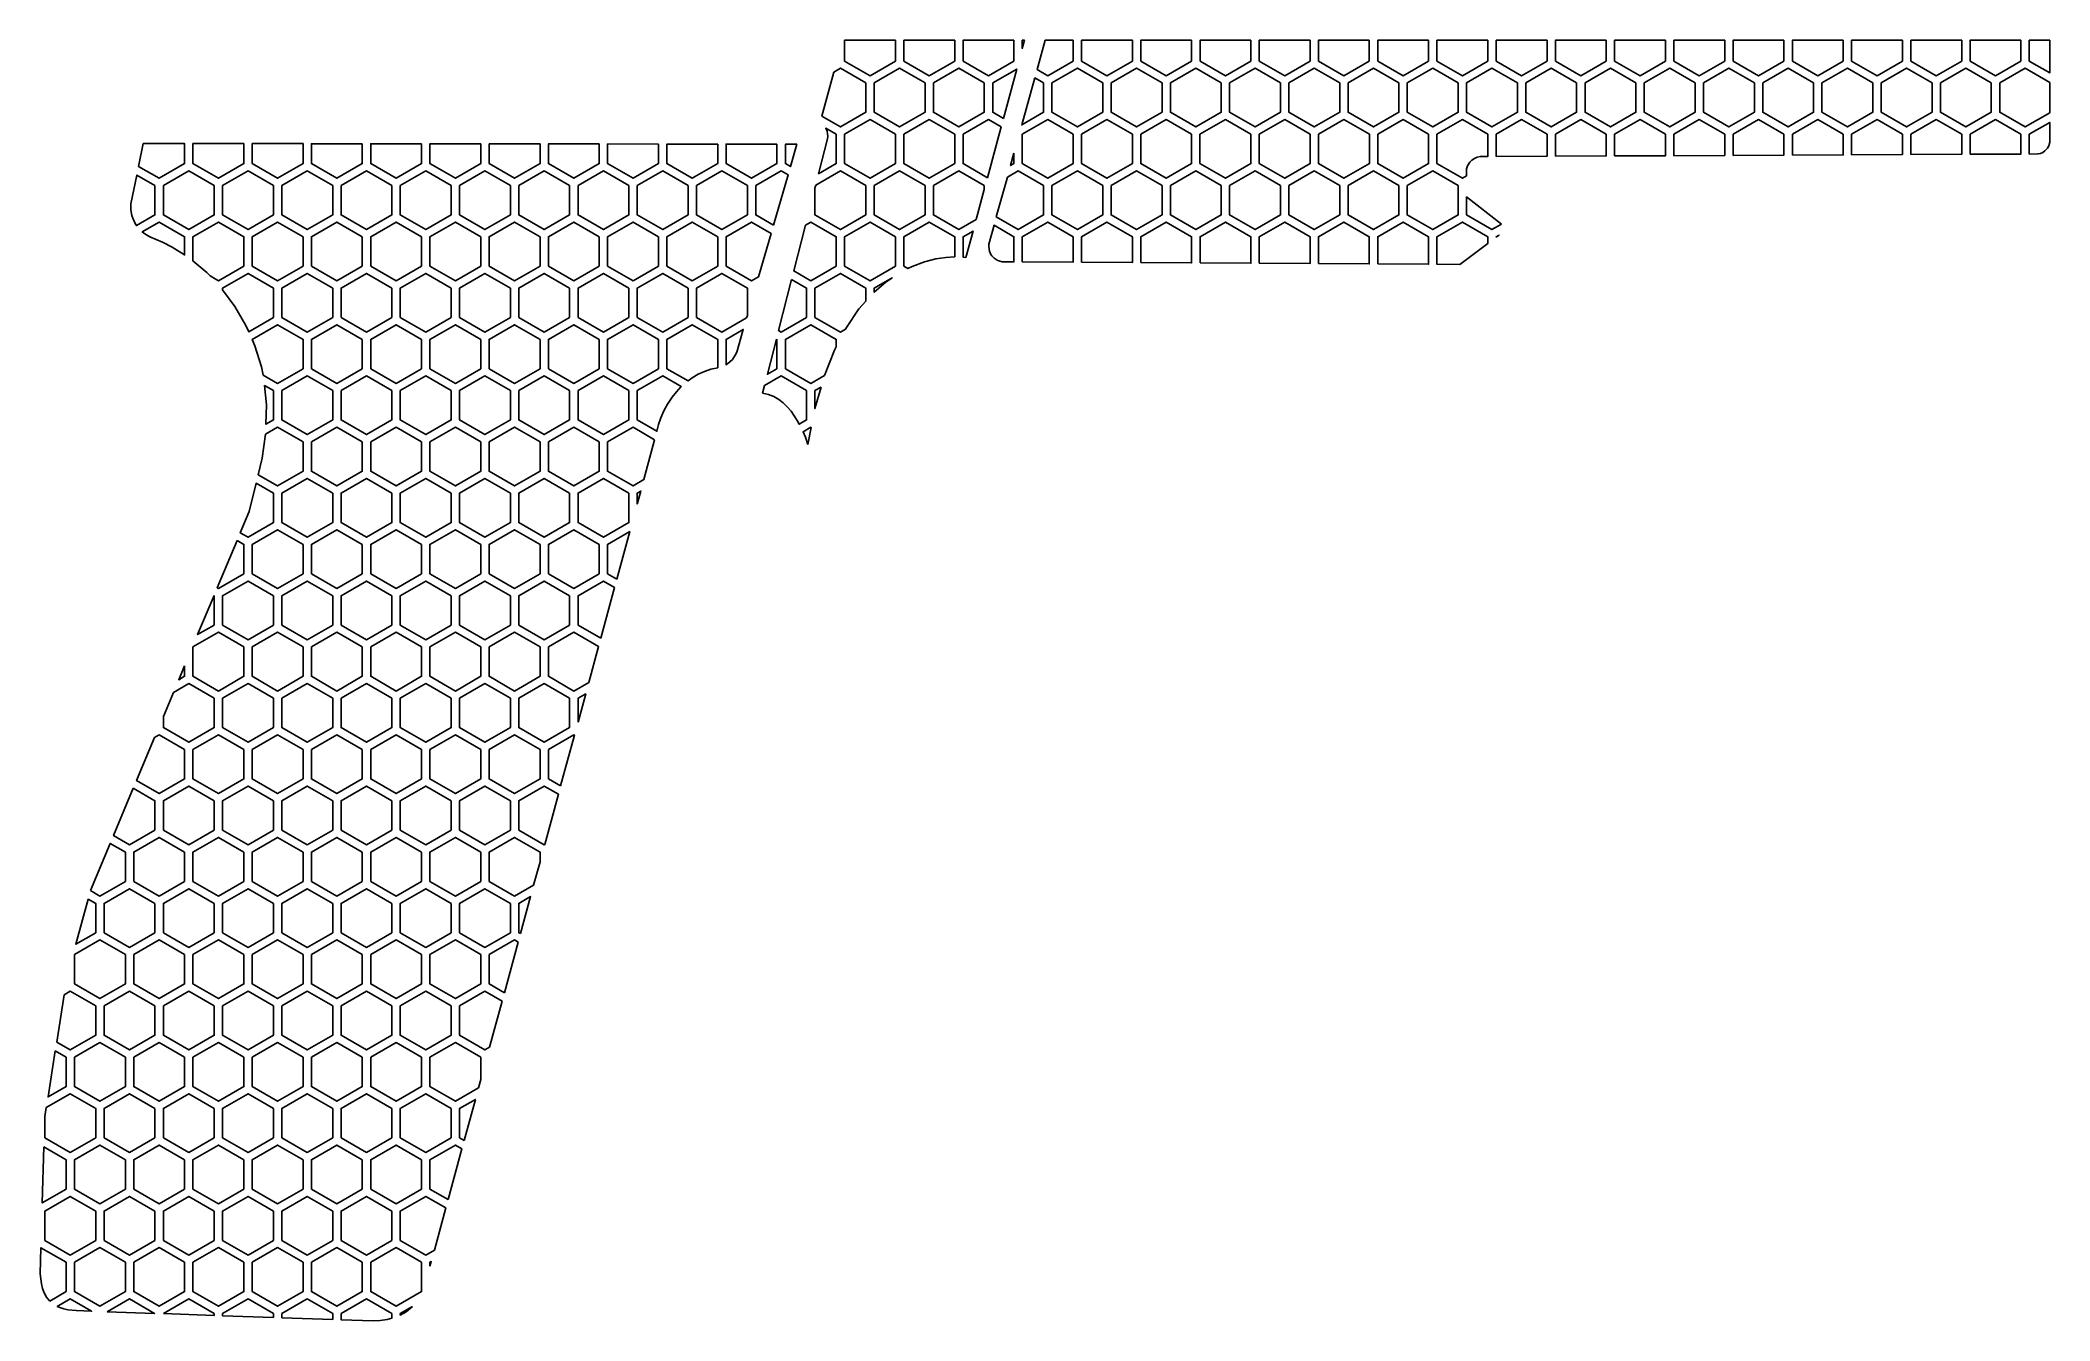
# Model space of a CAD drawing. Header units: millimetres. Extents: x 167 to 286, y -154 to -77.
import ezdxf

# ---------------------------------------------------------------- set-up
doc = ezdxf.new("R2010")
doc.units = ezdxf.units.MM

# ---------------------------------------------------------------- blocks, each defined once
blk = doc.blocks.new('HEX')
blk.add_lwpolyline([(1.516, 0.875), (0, 1.75), (-1.516, 0.875), (-1.516, -0.875), (0, -1.75), (1.516, -0.875)], close=True)

msp = doc.modelspace()

# ---------------------------------------------------------------- linework, layer by layer
for points in [[(217.583, -77.145), (217.583, -78.389), (216.067, -79.264), (214.551, -78.389), (214.551, -77.145), (217.583, -77.145)], [(221.114, -77.145), (221.114, -78.389), (219.598, -79.264), (218.083, -78.389), (218.083, -77.145), (221.114, -77.145)], [(224.645, -77.145), (224.645, -78.389), (223.129, -79.264), (221.614, -78.389), (221.614, -77.145), (224.645, -77.145)], [(225.278, -77.145), (225.145, -77.64), (225.145, -77.145), (225.278, -77.145)], [(226.508, -77.145), (228.176, -77.145), (228.176, -78.389), (226.66, -79.264), (226.024, -78.897), (226.508, -77.145)], [(231.707, -77.145), (231.707, -78.389), (230.191, -79.264), (228.676, -78.389), (228.676, -77.145), (231.707, -77.145)], [(235.238, -77.145), (235.238, -78.389), (233.722, -79.264), (232.207, -78.389), (232.207, -77.145), (235.238, -77.145)], [(238.769, -77.145), (238.769, -78.389), (237.253, -79.264), (235.738, -78.389), (235.738, -77.145), (238.769, -77.145)], [(242.3, -77.145), (242.3, -78.389), (240.785, -79.264), (239.269, -78.389), (239.269, -77.145), (242.3, -77.145)], [(245.831, -77.145), (245.831, -78.389), (244.316, -79.264), (242.8, -78.389), (242.8, -77.145), (245.831, -77.145)], [(249.362, -77.145), (249.362, -78.389), (247.847, -79.264), (246.331, -78.389), (246.331, -77.145), (249.362, -77.145)], [(252.893, -77.145), (252.893, -78.389), (251.378, -79.264), (249.862, -78.389), (249.862, -77.145), (252.893, -77.145)], [(256.424, -77.145), (256.424, -78.389), (254.909, -79.264), (253.393, -78.389), (253.393, -77.145), (256.424, -77.145)], [(259.956, -77.145), (259.956, -78.389), (258.44, -79.264), (256.924, -78.389), (256.924, -77.145), (259.956, -77.145)], [(263.487, -77.145), (263.487, -78.389), (261.971, -79.264), (260.456, -78.389), (260.456, -77.145), (263.487, -77.145)], [(267.018, -77.145), (267.018, -78.389), (265.502, -79.264), (263.987, -78.389), (263.987, -77.145), (267.018, -77.145)], [(270.549, -77.145), (270.549, -78.389), (269.033, -79.264), (267.518, -78.389), (267.518, -77.145), (270.549, -77.145)], [(274.08, -77.145), (274.08, -78.389), (272.564, -79.264), (271.049, -78.389), (271.049, -77.145), (274.08, -77.145)], [(277.611, -77.145), (277.611, -78.389), (276.095, -79.264), (274.58, -78.389), (274.58, -77.145), (277.611, -77.145)], [(281.142, -77.145), (281.142, -78.389), (279.627, -79.264), (278.111, -78.389), (278.111, -77.145), (281.142, -77.145)], [(284.673, -77.145), (284.673, -78.389), (283.158, -79.264), (281.642, -78.389), (281.642, -77.145), (284.673, -77.145)], [(286.395, -77.145), (286.394, -79.094), (285.173, -78.389), (285.173, -77.145), (286.395, -77.145)], [(213.901, -79.053), (214.301, -78.822), (215.817, -79.697), (215.817, -81.447), (214.301, -82.322), (213.201, -81.687), (213.901, -79.053)], [(224.019, -81.816), (223.379, -81.447), (223.379, -79.697), (224.813, -78.869), (224.019, -81.816)], [(286.392, -81.474), (284.923, -82.322), (283.408, -81.447), (283.408, -79.697), (284.923, -78.822), (286.393, -79.671), (286.392, -81.474)], [(225.886, -79.395), (226.41, -79.697), (226.41, -81.447), (225.113, -82.196), (225.886, -79.395)], [(213.536, -83.03), (213.55, -82.877), (213.54, -82.726), (213.508, -82.579), (213.431, -82.397), (214.051, -82.755), (214.051, -84.505), (213.005, -85.109), (213.536, -83.03)], [(223.067, -85.345), (221.614, -84.505), (221.614, -82.755), (223.129, -81.88), (223.884, -82.316), (223.067, -85.345)], [(252.436, -84.087), (252.257, -84.124), (252.093, -84.194), (251.947, -84.294), (251.823, -84.418), (251.686, -84.645), (251.633, -84.817), (251.619, -84.908), (251.618, -85.242), (251.378, -85.38), (249.862, -84.505), (249.862, -82.755), (251.378, -81.88), (252.893, -82.755), (252.893, -84.085), (252.436, -84.087)], [(253.393, -84.083), (253.393, -82.755), (254.909, -81.88), (256.424, -82.755), (256.424, -84.069), (253.393, -84.083)], [(256.924, -84.066), (256.924, -82.755), (258.44, -81.88), (259.956, -82.755), (259.956, -84.052), (256.924, -84.066)], [(260.456, -84.05), (260.456, -82.755), (261.971, -81.88), (263.487, -82.755), (263.487, -84.036), (260.456, -84.05)], [(263.987, -84.033), (263.987, -82.755), (265.502, -81.88), (267.018, -82.755), (267.018, -84.019), (263.987, -84.033)], [(267.518, -84.017), (267.518, -82.755), (269.033, -81.88), (270.549, -82.755), (270.549, -84.003), (267.518, -84.017)], [(271.049, -84), (271.049, -82.755), (272.564, -81.88), (274.08, -82.755), (274.08, -83.986), (271.049, -84)], [(274.58, -83.984), (274.58, -82.755), (276.095, -81.88), (277.611, -82.755), (277.611, -83.97), (274.58, -83.984)], [(278.111, -83.967), (278.111, -82.755), (279.627, -81.88), (281.142, -82.755), (281.142, -83.953), (278.111, -83.967)], [(281.642, -83.951), (281.642, -82.755), (283.158, -81.88), (284.673, -82.755), (284.673, -83.937), (281.642, -83.951)], [(286.391, -83.225), (286.333, -83.452), (286.261, -83.586), (286.108, -83.754), (285.983, -83.84), (285.841, -83.9), (285.688, -83.932), (285.173, -83.934), (285.173, -82.755), (286.392, -82.052), (286.391, -83.225)], [(172.745, -83.307), (175.209, -83.31), (175.209, -84.505), (173.694, -85.38), (172.468, -84.673), (172.745, -83.307)], [(178.741, -83.314), (178.741, -84.505), (177.225, -85.38), (175.709, -84.505), (175.709, -83.311), (178.741, -83.314)], [(182.272, -83.317), (182.272, -84.505), (180.756, -85.38), (179.241, -84.505), (179.241, -83.314), (182.272, -83.317)], [(185.803, -83.321), (185.803, -84.505), (184.287, -85.38), (182.772, -84.505), (182.772, -83.318), (185.803, -83.321)], [(189.334, -83.325), (189.334, -84.505), (187.818, -85.38), (186.303, -84.505), (186.303, -83.322), (189.334, -83.325)], [(192.865, -83.329), (192.865, -84.505), (191.349, -85.38), (189.834, -84.505), (189.834, -83.325), (192.865, -83.329)], [(196.396, -83.332), (196.396, -84.505), (194.88, -85.38), (193.365, -84.505), (193.365, -83.329), (196.396, -83.332)], [(199.927, -83.336), (199.927, -84.505), (198.412, -85.38), (196.896, -84.505), (196.896, -83.333), (199.927, -83.336)], [(203.458, -83.34), (203.458, -84.505), (201.943, -85.38), (200.427, -84.505), (200.427, -83.336), (203.458, -83.34)], [(206.989, -83.343), (206.989, -84.505), (205.474, -85.38), (203.958, -84.505), (203.958, -83.34), (206.989, -83.343)], [(210.52, -83.347), (210.52, -84.505), (209.005, -85.38), (207.489, -84.505), (207.489, -83.344), (210.52, -83.347)], [(211.712, -83.348), (211.326, -84.682), (211.02, -84.505), (211.02, -83.348), (211.712, -83.348)], [(210.314, -88.175), (209.255, -87.563), (209.255, -85.813), (210.77, -84.938), (211.183, -85.176), (210.314, -88.175)], [(212.832, -85.787), (214.301, -84.938), (215.817, -85.813), (215.817, -87.563), (214.301, -88.438), (212.786, -87.563), (212.786, -85.966), (212.832, -85.787)], [(222.394, -87.843), (221.364, -88.438), (219.848, -87.563), (219.848, -85.813), (221.364, -84.938), (222.879, -85.813), (222.879, -86.043), (222.394, -87.843)], [(224.253, -85.308), (224.895, -84.938), (226.41, -85.813), (226.41, -87.563), (224.895, -88.438), (223.596, -87.688), (224.253, -85.308)], [(224.645, -83.891), (224.645, -84.505), (224.443, -84.622), (224.645, -83.891)], [(172.258, -88.072), (172.115, -87.765), (172.065, -87.602), (172.008, -87.264), (172.003, -87.089), (172.014, -86.913), (172.364, -85.189), (173.444, -85.813), (173.444, -87.563), (172.34, -88.2), (172.258, -88.072)], [(253.702, -88.116), (253.143, -88.438), (251.628, -87.563), (251.628, -86.496), (253.702, -88.116)], [(174.468, -89.482), (173.895, -89.195), (173.137, -88.88), (172.832, -88.701), (172.68, -88.581), (173.694, -87.996), (175.209, -88.871), (175.209, -89.957), (174.468, -89.482)], [(176.54, -91.008), (175.709, -90.309), (175.709, -88.871), (177.225, -87.996), (178.741, -88.871), (178.741, -90.621), (177.225, -91.496), (176.726, -91.208), (176.54, -91.008)], [(209.422, -91.255), (209.005, -91.496), (207.489, -90.621), (207.489, -88.871), (209.005, -87.996), (210.171, -88.67), (209.422, -91.255)], [(212.221, -88.178), (212.536, -87.996), (214.051, -88.871), (214.051, -90.621), (212.536, -91.496), (211.523, -90.911), (212.221, -88.178)], [(221.114, -90.069), (220.586, -90.101), (219.991, -90.192), (219.316, -90.362), (218.58, -90.634), (218.328, -90.763), (218.083, -90.621), (218.083, -88.871), (219.598, -87.996), (221.114, -88.871), (221.114, -90.069)], [(221.785, -90.102), (221.614, -90.086), (221.614, -88.871), (222.209, -88.527), (221.785, -90.102)], [(223.951, -90.363), (223.742, -90.311), (223.645, -90.268), (223.473, -90.153), (223.332, -90.003), (223.274, -89.918), (223.189, -89.73), (223.163, -89.629), (223.145, -89.418), (223.156, -89.309), (223.459, -88.186), (224.645, -88.871), (224.645, -90.367), (223.951, -90.363)], [(225.145, -90.37), (225.145, -88.871), (226.66, -87.996), (228.176, -88.871), (228.176, -90.387), (225.145, -90.37)], [(228.676, -90.39), (228.676, -88.871), (230.191, -87.996), (231.707, -88.871), (231.707, -90.407), (228.676, -90.39)], [(232.207, -90.41), (232.207, -88.871), (233.722, -87.996), (235.238, -88.871), (235.238, -90.427), (232.207, -90.41)], [(235.738, -90.43), (235.738, -88.871), (237.253, -87.996), (238.769, -88.871), (238.769, -90.447), (235.738, -90.43)], [(239.269, -90.449), (239.269, -88.871), (240.785, -87.996), (242.3, -88.871), (242.3, -90.467), (239.269, -90.449)], [(242.8, -90.469), (242.8, -88.871), (244.316, -87.996), (245.831, -88.871), (245.831, -90.486), (242.8, -90.469)], [(246.331, -90.489), (246.331, -88.871), (247.847, -87.996), (249.362, -88.871), (249.362, -90.506), (246.331, -90.489)], [(251.231, -90.517), (249.862, -90.509), (249.862, -88.871), (251.378, -87.996), (252.893, -88.871), (252.893, -89.274), (251.231, -90.517)], [(253.393, -88.9), (253.393, -88.871), (253.563, -88.773), (253.393, -88.9)], [(178.867, -94.163), (178.208, -93.022), (177.475, -92.025), (177.475, -91.929), (178.991, -91.054), (180.506, -91.929), (180.506, -93.679), (179.03, -94.532), (178.867, -94.163)], [(208.713, -93.703), (207.239, -94.554), (205.724, -93.679), (205.724, -91.929), (207.239, -91.054), (208.755, -91.929), (208.755, -93.56), (208.713, -93.703)], [(211.394, -91.414), (212.286, -91.929), (212.286, -93.679), (210.77, -94.554), (210.615, -94.464), (211.394, -91.414)], [(215.41, -93.176), (214.656, -94.284), (214.607, -94.378), (214.301, -94.554), (212.786, -93.679), (212.786, -91.929), (214.301, -91.054), (215.817, -91.929), (215.817, -92.713), (215.41, -93.176)], [(217.002, -91.571), (216.317, -92.175), (216.317, -91.929), (217.381, -91.315), (217.002, -91.571)], [(179.789, -96.618), (179.397, -95.368), (179.241, -94.987), (180.756, -94.112), (182.272, -94.987), (182.272, -96.737), (180.756, -97.612), (179.893, -97.114), (179.789, -96.618)], [(206.579, -96.766), (206.195, -96.898), (205.823, -97.072), (205.468, -97.284), (205.22, -97.466), (203.958, -96.737), (203.958, -94.987), (205.474, -94.112), (206.989, -94.987), (206.989, -96.677), (206.579, -96.766)], [(208.122, -95.746), (208.035, -95.936), (207.86, -96.191), (207.716, -96.337), (207.489, -96.5), (207.489, -94.987), (208.513, -94.396), (208.122, -95.746)], [(213.955, -95.624), (213.36, -97.136), (212.536, -97.612), (211.02, -96.737), (211.02, -94.987), (212.536, -94.112), (214.051, -94.987), (214.051, -95.441), (213.955, -95.624)], [(210.486, -94.968), (210.52, -94.987), (210.52, -96.737), (209.95, -97.066), (210.486, -94.968)], [(180.093, -98.896), (179.982, -97.742), (180.506, -98.045), (180.506, -99.795), (180.06, -100.053), (180.093, -98.896)], [(204.53, -98.108), (204.27, -98.43), (203.992, -98.846), (203.774, -99.254), (203.602, -99.659), (203.463, -100.068), (203.36, -100.469), (202.193, -99.795), (202.193, -98.045), (203.708, -97.17), (204.815, -97.809), (204.53, -98.108)], [(211.731, -99.824), (211.358, -99.278), (211.137, -99.02), (210.891, -98.783), (210.622, -98.574), (210.327, -98.402), (210.007, -98.274), (209.662, -98.197), (209.777, -97.743), (210.77, -97.17), (212.286, -98.045), (212.286, -99.795), (211.85, -100.047), (211.731, -99.824)], [(213.151, -97.834), (212.786, -99.118), (212.786, -98.045), (213.151, -97.834)], [(179.841, -102.071), (180.025, -100.65), (180.756, -100.228), (182.272, -101.103), (182.272, -102.853), (180.756, -103.728), (179.598, -103.06), (179.841, -102.071)], [(203.229, -100.971), (202.593, -103.353), (201.943, -103.728), (200.427, -102.853), (200.427, -101.103), (201.943, -100.228), (203.229, -100.971)], [(212.366, -101.259), (212.212, -100.817), (212.074, -100.495), (212.536, -100.228), (212.565, -100.245), (212.366, -101.259)], [(179.061, -105.256), (179.475, -103.566), (180.506, -104.161), (180.506, -105.911), (178.991, -106.786), (178.531, -106.521), (179.061, -105.256)], [(202.193, -104.824), (202.193, -104.161), (202.406, -104.038), (202.193, -104.824)], [(200.979, -109.288), (200.427, -108.969), (200.427, -107.219), (201.749, -106.456), (200.979, -109.288)], [(178.336, -106.986), (178.741, -107.219), (178.741, -108.969), (177.225, -109.844), (177.156, -109.805), (178.336, -106.986)], [(200.02, -112.812), (198.662, -112.027), (198.662, -110.277), (200.177, -109.402), (200.843, -109.787), (200.02, -112.812)], [(176.962, -110.27), (176.975, -110.277), (176.975, -112.027), (175.987, -112.598), (176.962, -110.27)], [(199.304, -115.445), (198.412, -115.96), (196.896, -115.085), (196.896, -113.335), (198.412, -112.46), (199.885, -113.311), (199.304, -115.445)], [(175.209, -114.455), (175.209, -115.085), (174.862, -115.286), (175.209, -114.455)], [(174.543, -116.047), (175.459, -115.518), (176.975, -116.393), (176.975, -118.143), (175.459, -119.018), (173.944, -118.143), (173.944, -117.479), (174.543, -116.047)], [(198.662, -117.809), (198.662, -116.393), (199.118, -116.13), (198.662, -117.809)], [(173.418, -118.736), (173.694, -118.576), (175.209, -119.451), (175.209, -121.201), (173.694, -122.076), (172.345, -121.298), (173.418, -118.736)], [(197.625, -121.622), (196.896, -121.201), (196.896, -119.451), (198.412, -118.576), (198.447, -118.597), (197.625, -121.622)], [(172.151, -121.763), (173.444, -122.509), (173.444, -124.259), (171.928, -125.134), (170.971, -124.581), (172.151, -121.763)], [(196.674, -125.118), (196.646, -125.134), (195.13, -124.259), (195.13, -122.509), (196.646, -121.634), (197.489, -122.121), (196.674, -125.118)], [(169.599, -127.867), (170.776, -125.046), (171.678, -125.567), (171.678, -127.317), (170.163, -128.192), (169.599, -127.867)], [(196.016, -127.537), (194.88, -128.192), (193.365, -127.317), (193.365, -125.567), (194.88, -124.692), (196.396, -125.567), (196.396, -126.14), (196.016, -127.537)], [(169.462, -128.365), (169.913, -128.625), (169.913, -130.375), (168.723, -131.062), (169.462, -128.365)], [(195.229, -130.432), (195.13, -130.375), (195.13, -128.625), (195.83, -128.221), (195.229, -130.432)], [(194.27, -133.956), (193.365, -133.433), (193.365, -131.683), (194.88, -130.808), (195.093, -130.931), (194.27, -133.956)], [(168.034, -134.076), (168.397, -133.866), (169.913, -134.741), (169.913, -136.491), (168.397, -137.366), (167.586, -136.898), (168.034, -134.076)], [(193.386, -137.21), (193.115, -137.366), (191.599, -136.491), (191.599, -134.741), (193.115, -133.866), (194.135, -134.455), (193.386, -137.21)], [(167.502, -137.427), (168.147, -137.799), (168.147, -139.549), (167.067, -140.173), (167.502, -137.427)], [(192.728, -139.628), (191.349, -140.424), (189.834, -139.549), (189.834, -137.799), (191.349, -136.924), (192.865, -137.799), (192.865, -139.125), (192.728, -139.628)], [(166.966, -140.809), (168.397, -139.982), (169.913, -140.857), (169.913, -142.607), (168.397, -143.482), (166.882, -142.607), (166.882, -141.341), (166.966, -140.809)], [(191.875, -142.766), (191.599, -142.607), (191.599, -140.857), (192.542, -140.313), (191.875, -142.766)], [(166.824, -143.151), (168.147, -143.915), (168.147, -145.665), (166.726, -146.486), (166.824, -143.151)], [(190.916, -146.29), (189.834, -145.665), (189.834, -143.915), (191.349, -143.04), (191.739, -143.265), (190.916, -146.29)], [(190.097, -149.302), (189.584, -149.598), (188.068, -148.723), (188.068, -146.973), (189.584, -146.098), (190.781, -146.789), (190.097, -149.302)], [(167.17, -152.346), (166.978, -152.105), (166.845, -151.858), (166.746, -151.591), (166.676, -151.308), (166.601, -150.72), (166.647, -149.165), (168.147, -150.031), (168.147, -151.781), (167.17, -152.346)], [(189.834, -150.271), (189.834, -150.031), (189.911, -149.987), (189.834, -150.271)], [(168.752, -152.916), (168.251, -152.859), (168.008, -152.807), (167.775, -152.734), (167.619, -152.664), (168.397, -152.214), (169.667, -152.947), (168.752, -152.916)], [(170.603, -152.98), (171.928, -152.214), (173.421, -153.076), (170.603, -152.98)], [(173.944, -153.094), (175.459, -152.214), (176.975, -153.089), (176.975, -153.198), (173.944, -153.094)], [(177.475, -153.215), (177.475, -153.089), (178.991, -152.214), (180.506, -153.089), (180.506, -153.319), (177.475, -153.215)], [(181.006, -153.336), (181.006, -153.089), (182.522, -152.214), (184.037, -153.089), (184.037, -153.44), (181.006, -153.336)], [(187.277, -153.433), (186.865, -153.493), (186.445, -153.522), (184.537, -153.457), (184.537, -153.089), (186.053, -152.214), (187.568, -153.089), (187.568, -153.361), (187.277, -153.433)], [(188.788, -152.674), (188.407, -152.992), (188.068, -153.182), (188.068, -153.089), (188.788, -152.674)]]:
    msp.add_lwpolyline(points, close=True)

# ---------------------------------------------------------------- block references
for p in [(217.833, -80.572), (221.364, -80.572), (228.426, -80.572), (231.957, -80.572), (235.488, -80.572), (239.019, -80.572), (242.55, -80.572), (246.081, -80.572), (249.612, -80.572), (253.143, -80.572), (256.674, -80.572), (260.206, -80.572), (263.737, -80.572), (267.268, -80.572), (270.799, -80.572), (274.33, -80.572), (277.861, -80.572), (281.392, -80.572), (216.067, -83.63), (219.598, -83.63), (226.66, -83.63), (230.191, -83.63), (233.722, -83.63), (237.253, -83.63), (240.785, -83.63), (244.316, -83.63), (247.847, -83.63), (175.459, -86.688), (178.991, -86.688), (182.522, -86.688), (186.053, -86.688), (189.584, -86.688), (193.115, -86.688), (196.646, -86.688), (200.177, -86.688), (203.708, -86.688), (207.239, -86.688), (217.833, -86.688), (228.426, -86.688), (231.957, -86.688), (235.488, -86.688), (239.019, -86.688), (242.55, -86.688), (246.081, -86.688), (249.612, -86.688), (180.756, -89.746), (184.287, -89.746), (187.818, -89.746), (191.349, -89.746), (194.88, -89.746), (198.412, -89.746), (201.943, -89.746), (205.474, -89.746), (216.067, -89.746), (182.522, -92.804), (186.053, -92.804), (189.584, -92.804), (193.115, -92.804), (196.646, -92.804), (200.177, -92.804), (203.708, -92.804), (184.287, -95.862), (187.818, -95.862), (191.349, -95.862), (194.88, -95.862), (198.412, -95.862), (201.943, -95.862), (182.522, -98.92), (186.053, -98.92), (189.584, -98.92), (193.115, -98.92), (196.646, -98.92), (200.177, -98.92), (184.287, -101.978), (187.818, -101.978), (191.349, -101.978), (194.88, -101.978), (198.412, -101.978), (182.522, -105.036), (186.053, -105.036), (189.584, -105.036), (193.115, -105.036), (196.646, -105.036), (200.177, -105.036), (180.756, -108.094), (184.287, -108.094), (187.818, -108.094), (191.349, -108.094), (194.88, -108.094), (198.412, -108.094), (178.991, -111.152), (182.522, -111.152), (186.053, -111.152), (189.584, -111.152), (193.115, -111.152), (196.646, -111.152), (177.225, -114.21), (180.756, -114.21), (184.287, -114.21), (187.818, -114.21), (191.349, -114.21), (194.88, -114.21), (178.991, -117.268), (182.522, -117.268), (186.053, -117.268), (189.584, -117.268), (193.115, -117.268), (196.646, -117.268), (177.225, -120.326), (180.756, -120.326), (184.287, -120.326), (187.818, -120.326), (191.349, -120.326), (194.88, -120.326), (175.459, -123.384), (178.991, -123.384), (182.522, -123.384), (186.053, -123.384), (189.584, -123.384), (193.115, -123.384), (173.694, -126.442), (177.225, -126.442), (180.756, -126.442), (184.287, -126.442), (187.818, -126.442), (191.349, -126.442), (171.928, -129.5), (175.459, -129.5), (178.991, -129.5), (182.522, -129.5), (186.053, -129.5), (189.584, -129.5), (193.115, -129.5), (170.163, -132.558), (173.694, -132.558), (177.225, -132.558), (180.756, -132.558), (184.287, -132.558), (187.818, -132.558), (191.349, -132.558), (171.928, -135.616), (175.459, -135.616), (178.991, -135.616), (182.522, -135.616), (186.053, -135.616), (189.584, -135.616), (170.163, -138.674), (173.694, -138.674), (177.225, -138.674), (180.756, -138.674), (184.287, -138.674), (187.818, -138.674), (171.928, -141.732), (175.459, -141.732), (178.991, -141.732), (182.522, -141.732), (186.053, -141.732), (189.584, -141.732), (170.163, -144.79), (173.694, -144.79), (177.225, -144.79), (180.756, -144.79), (184.287, -144.79), (187.818, -144.79), (168.397, -147.848), (171.928, -147.848), (175.459, -147.848), (178.991, -147.848), (182.522, -147.848), (186.053, -147.848), (170.163, -150.906), (173.694, -150.906), (177.225, -150.906), (180.756, -150.906), (184.287, -150.906), (187.818, -150.906)]:
    msp.add_blockref('HEX', p)

doc.saveas('drawing.dxf')
